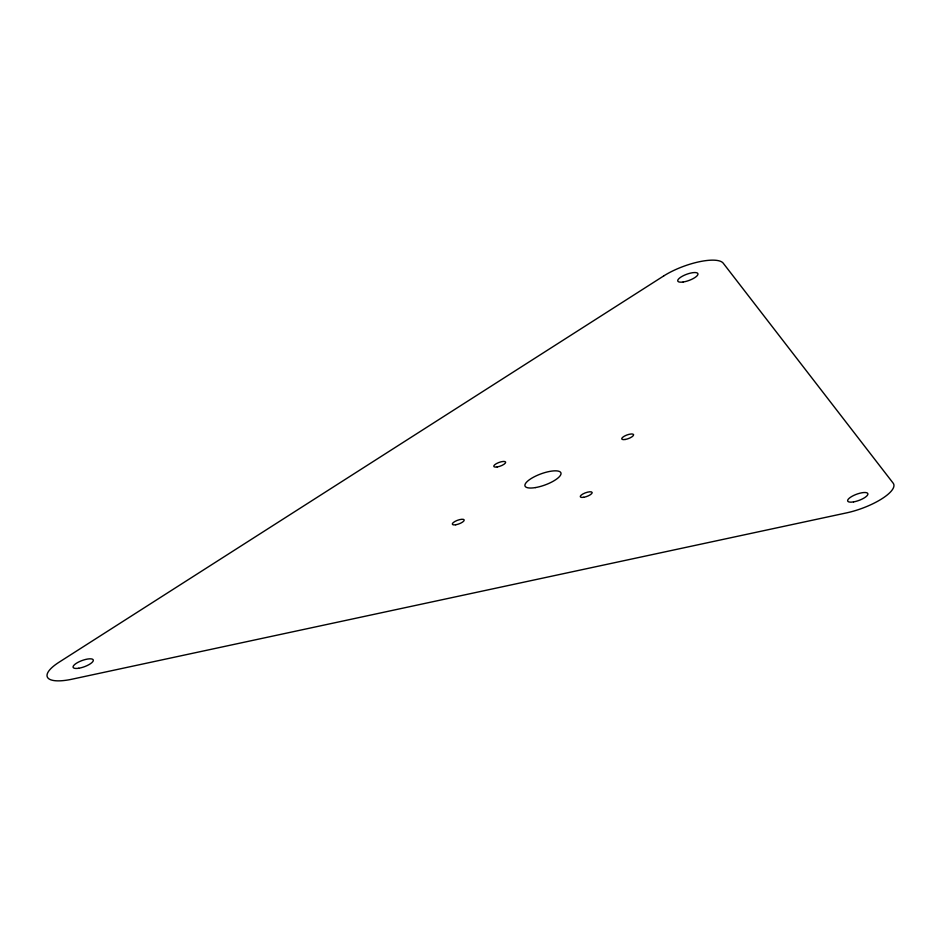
<?xml version="1.0" encoding="UTF-8"?>
<svg xmlns="http://www.w3.org/2000/svg" width="941" height="941" viewBox="0 0 941 941"><rect width="100%" height="100%" fill="white"/><g stroke="black" fill="none" stroke-linecap="round" stroke-linejoin="round"><path stroke-width="1.41" d="M663.64 275.984L58.989 662.264A38.263 11.821 -20.1 0 0 72.057 679.19L846.735 512.845A38.263 11.821 -20.1 0 0 893.162 483.156L723.206 263.162A38.263 11.821 -20.1 0 0 663.64 275.984M535.382 487.591A19.126 5.917 -20.1 0 0 560.954 472.982A19.126 5.917 -20.1 0 0 532.524 477.734A19.126 5.917 -20.1 0 0 535.382 487.591M853.546 501.894A10.716 3.305 -20.1 0 0 867.873 493.707A10.716 3.305 -20.1 0 0 851.946 496.366A10.716 3.305 -20.1 0 0 853.546 501.894M683.178 281.994A10.716 3.305 -20.1 0 0 697.975 273.902A10.716 3.305 -20.1 0 0 682.413 276.184A10.716 3.305 -20.1 0 0 683.178 281.994M78.75 668.239A10.716 3.305 -20.1 0 0 93.312 660.1A10.716 3.305 -20.1 0 0 77.562 662.57A10.716 3.305 -20.1 0 0 78.75 668.239M455.715 524.784A6.316 1.953 -20.1 0 0 464.195 519.961A6.316 1.953 -20.1 0 0 454.832 521.514A6.316 1.953 -20.1 0 0 455.715 524.784M583.667 497.307A6.316 1.953 -20.1 0 0 592.148 492.496A6.316 1.953 -20.1 0 0 582.785 494.037A6.316 1.953 -20.1 0 0 583.667 497.307M625.13 439.494A6.316 1.953 -20.1 0 0 633.599 434.671A6.316 1.953 -20.1 0 0 624.236 436.224A6.316 1.953 -20.1 0 0 625.13 439.494M497.177 466.959A6.316 1.953 -20.1 0 0 505.646 462.149A6.316 1.953 -20.1 0 0 496.283 463.69A6.316 1.953 -20.1 0 0 497.177 466.959"/></g></svg>
